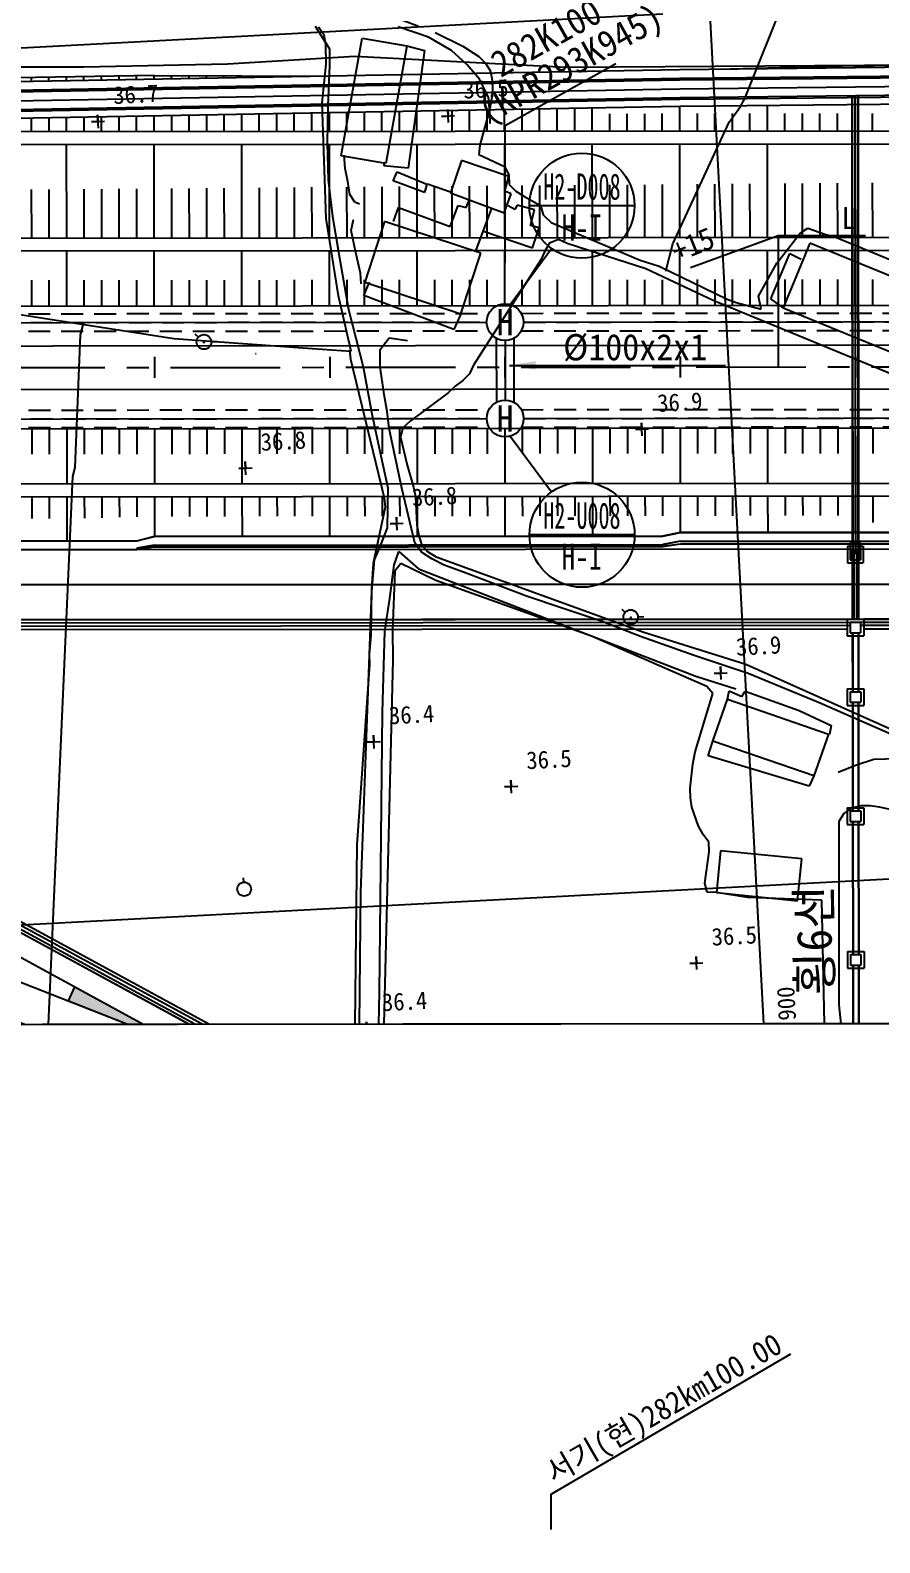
# Model space of a CAD drawing. Header units: millimetres. Extents: x 12262 to 13058, y 1103 to 1809.
# Drawn here: x 12592.3 to 12689.2, y 1363.4 to 1536.1 of the extents above; entities that cross this region are included whole.
import ezdxf
from ezdxf.enums import TextEntityAlignment as Align
from ezdxf.xclip import XClip

# ---------------------------------------------------------------- set-up
doc = ezdxf.new("R2010")
doc.units = ezdxf.units.MM
doc.header["$LTSCALE"] = 10
doc.header["$MEASUREMENT"] = 0
doc.header["$XCLIPFRAME"] = 2
for name, pattern in [('A-CENTR01', [2, 1.25, -0.25, 0.25, -0.25]), ('DASHEDX2', [1.5, 1, -0.5]), ('HIDDEN', [0.375, 0.25, -0.125])]:
    doc.linetypes.add(name, pattern=pattern)
for name, color, linetype in [('TN-CABL', 4, 'Continuous'), ('TN-MANH', 4, 'Continuous'), ('TZ-BASE', 253, 'Continuous'), ('TZ-CABL', 4, 'Continuous'), ('TZ-LEAL', 1, 'Continuous'), ('TZ-LEAT', 3, 'Continuous')]:
    doc.layers.add(name, color=color, linetype=linetype)
doc.layers.add('TX-PAPR', color=2, linetype='Continuous', plot=False)
doc.styles.add('GR', font='GulimChe.ttf')
doc.styles.get("Standard").update_dxf_attribs({"font": 'GulimChe.ttf'})
doc.linetypes.add('ZIGZAG', pattern='A,0.0001,-0.2,[131,ltypeshp.shx,S=0.2,R=0,X=-0.2,Y=0],-0.4,[131,ltypeshp.shx,S=0.2,R=180,X=0.2,Y=0],-0.2', length=0.8001)
doc.dimstyles.get("Standard").update_dxf_attribs({"dimtxt": 0.18, "dimasz": 0.18, "dimexe": 0.18, "dimexo": 0.0625, "dimgap": 0.09, "dimtad": 0, "dimtih": 1, "dimtoh": 1, "dimdec": 4, "dimzin": 0, "dimdsep": 46, "dimtxsty": 'Standard', "dimcen": 0.09, "dimadec": 0, "dimazin": 0, "dimtfac": 1, "dimtdec": 4, "dimtofl": 0, "dimtmove": 0, "dimatfit": 3, "dimfxl": 0, "dimtolj": 1, "dimtzin": 0, "dimarcsym": 0})

# ---------------------------------------------------------------- blocks, each defined once
blk = doc.blocks.new('JD-FG1DGHDHG')
at = {"layer": 'TZ-BASE'}
blk.add_hatch(color=256, dxfattribs=at).paths.add_polyline_path([(250.88, -70.5), (263.21, -77.21), (250.14, -72.09)])
for p, q in [((318.24, 136.59), (336.81, -213.27)), ((327.34, 30.95, 37), (340.75, 64.54, 37)), ((699.43, 60.82), (154.41, 31.88)), ((279.54, 34.85, 37), (279.51, 37.12, 37)), ((279.94, 36.62, 36.45), (279.92, 34.67, 36.45)), ((281.28, 24.4, 39.6), (283.66, 37.84, 39.6)), ((288.75, 36.94, 39.6), (286.36, 23.5, 39.6)), ((290.78, 36.43, 39.96), (288.93, 23, 39.96)), ((295.65, 34.77, 36.78), (293.87, 36.43, 36.78)), ((279.09, 30.46, 37), (279.54, 34.85, 37)), ((279.92, 34.67, 36.45), (279.73, 30.15, 36.45)), ((297.04, 33.16, 36.78), (295.65, 34.77, 36.78)), ((296.97, 35.73, 37), (297.75, 34.99, 37)), ((297.75, 34.99, 37), (298.32, 34.05, 37)), ((499.89, 36.16), (319.88, 34.22)), ((339.91, 34.67), (324.29, 34.27)), ((335.91, 34.39), (335.91, 34.57)), ((337.91, 34.41), (337.91, 34.62)), ((339.91, 34.67), (359.91, 34.99)), ((339.91, 34.43), (339.91, 34.67)), ((341.91, 34.46), (341.91, 34.7)), ((319.87, 34.22), (239.8, 32.78)), ((259.91, 33.55), (239.91, 33.23)), ((245.91, 32.89), (245.91, 33.33)), ((247.91, 32.93), (247.91, 33.36)), ((249.91, 32.96), (249.91, 33.39)), ((251.91, 33), (251.91, 33.43)), ((253.91, 33.04), (253.91, 33.46)), ((255.91, 33.07), (255.91, 33.49)), ((257.91, 33.11), (257.91, 33.52)), ((259.91, 33.14), (259.91, 33.55)), ((259.91, 33.55), (279.84, 33.5)), ((261.91, 33.18), (261.91, 33.55)), ((263.91, 33.21), (263.91, 33.54)), ((265.91, 33.25), (265.91, 33.54)), ((267.91, 33.29), (267.91, 33.53)), ((269.91, 33.32), (269.91, 33.53)), ((271.91, 33.36), (271.91, 33.52)), ((273.91, 33.39), (273.91, 33.52)), ((275.91, 33.43), (275.91, 33.51)), ((277.91, 33.47), (277.91, 33.51)), ((298.09, 31.11, 36.78), (297.04, 33.16, 36.78)), ((298.32, 34.05, 37), (298.51, 33, 37)), ((298.51, 33, 37), (298.53, 31.93, 37)), ((499.9, 33.96), (319.91, 32.02)), ((327.91, 34.3), (327.91, 34.36)), ((329.91, 34.33), (329.91, 34.41)), ((331.91, 34.35), (331.91, 34.46)), ((333.91, 34.37), (333.91, 34.51)), ((319.91, 32.02), (239.91, 30.58)), ((298.24, 29.38, 36.78), (298.09, 31.11, 36.78)), ((298.53, 31.93, 37), (298.43, 30.86, 37)), ((499.92, 31.96), (319.93, 30.02)), ((279.55, 17.23, 37), (279.09, 30.46, 37)), ((279.73, 30.15, 36.45), (279.68, 25.89, 36.45)), ((283.92, 27.21), (283.92, 29.37)), ((285.92, 27.21), (285.92, 29.41)), ((287.92, 27.21), (287.92, 29.44)), ((289.92, 27.21), (289.92, 29.48)), ((291.92, 27.21), (291.92, 29.52)), ((293.51, 28.19, 36.47), (293.43, 29.69, 36.47)), ((293.43, 29.69, 36.47), (293.47, 28.94, 36.47)), ((293.92, 27.22), (293.92, 29.55)), ((295.92, 27.22), (295.92, 29.59)), ((298.23, 29.79, 37), (297.1, 25.62, 37)), ((297.92, 27.22), (297.92, 29.62)), ((298.43, 30.86, 37), (298.23, 29.79, 37)), ((298.26, 28.07, 36.78), (298.24, 29.38, 36.78)), ((299.92, 27.22), (299.92, 29.66)), ((301.92, 27.22), (301.92, 29.7)), ((303.92, 27.23), (303.92, 29.73)), ((305.92, 27.23), (305.92, 29.77)), ((307.92, 27.23), (307.92, 29.8)), ((309.92, 27.23), (309.92, 29.84)), ((319.92, 27.24), (319.92, 30.02)), ((325.57, 28.24, 37), (326.85, 30.01, 37)), ((326.85, 30.01, 37), (327.34, 30.95, 37)), ((329.92, 27.25), (329.92, 30.12)), ((339.92, 27.26), (339.92, 30.23)), ((245.92, 27.17), (245.92, 28.76)), ((247.92, 27.18), (247.92, 28.76)), ((249.92, 27.18), (249.92, 28.76)), ((251.92, 27.18), (251.92, 28.8)), ((252.76, 28.28, 36.72), (254.26, 28.36, 36.72)), ((253.51, 28.32, 36.72), (252.76, 28.28, 36.72)), ((253.55, 27.57, 36.72), (253.47, 29.07, 36.72)), ((253.47, 29.07, 36.72), (253.51, 28.32, 36.72)), ((253.92, 27.18), (253.92, 28.84)), ((255.92, 27.18), (255.92, 28.87)), ((257.92, 27.18), (257.92, 28.91)), ((259.92, 27.19), (259.92, 28.94)), ((261.92, 27.19), (261.92, 28.98)), ((263.92, 27.19), (263.92, 29.01)), ((265.92, 27.19), (265.92, 29.05)), ((267.92, 27.19), (267.92, 29.09)), ((269.92, 27.2), (269.92, 29.12)), ((271.92, 27.2), (271.92, 29.16)), ((273.92, 27.2), (273.92, 29.19)), ((275.92, 27.2), (275.92, 29.23)), ((277.92, 27.2), (277.92, 29.27)), ((279.92, 27.2), (279.92, 29.3)), ((281.92, 27.21), (281.92, 29.34)), ((292.73, 28.9, 36.47), (294.22, 28.98, 36.47)), ((293.47, 28.94, 36.47), (292.73, 28.9, 36.47)), ((311.92, 27.23), (311.92, 29.2)), ((313.92, 27.23), (313.92, 29.2)), ((315.92, 27.24), (315.92, 29.2)), ((317.92, 27.24), (317.92, 29.21)), ((319.13, 14.35, 37), (325.57, 28.24, 37)), ((321.92, 27.24), (321.92, 29.21)), ((323.92, 27.24), (323.92, 29.21)), ((325.92, 27.25), (325.92, 29.22)), ((327.92, 27.25), (327.92, 29.22)), ((331.92, 27.25), (331.92, 29.23)), ((333.92, 27.25), (333.92, 29.23)), ((335.92, 27.25), (335.92, 29.23)), ((337.92, 27.26), (337.92, 29.24)), ((341.92, 27.26), (341.92, 29.24)), ((249.94, 15.01), (249.93, 25.68)), ((259.94, 15.02), (259.93, 25.69)), ((269.94, 15.03), (269.93, 25.7)), ((279.68, 25.89, 36.45), (279.8, 21.66, 36.45)), ((279.94, 15.03), (279.93, 25.7)), ((286.36, 23.5, 39.6), (281.28, 24.4, 39.6)), ((281.73, 22.96, 37.14), (281.59, 24.48, 37.14)), ((289.94, 15.04), (289.93, 25.71)), ((297.1, 25.62, 37), (296.97, 24.55, 37)), ((296.97, 24.55, 37), (299.91, 23.19, 37)), ((299.94, 15.05), (299.93, 25.72)), ((309.94, 15.06), (309.93, 25.73)), ((319.94, 15.07), (319.93, 25.74)), ((329.94, 15.08), (329.93, 25.75)), ((339.94, 15.09), (339.93, 25.76)), ((282.01, 21.48, 37.14), (281.73, 22.96, 37.14)), ((286.12, 23.26, 39.96), (286.28, 23.66, 39.96)), ((288.93, 23, 39.96), (286.12, 23.26, 39.96)), ((287.19, 21.53, 39.11), (287.64, 22.55, 39.11)), ((287.64, 22.55, 39.11), (291.04, 21.14, 39.11)), ((295, 23.87, 38.91), (293.75, 20.16, 38.91)), ((300.41, 22.02, 38.91), (295, 23.87, 38.91)), ((299.91, 23.19, 37), (300.42, 22.22, 37)), ((271.94, 15.03), (271.93, 20.75)), ((273.94, 15.03), (273.93, 20.76)), ((275.94, 15.03), (275.93, 20.78)), ((277.94, 15.03), (277.93, 20.8)), ((279.8, 21.66, 36.45), (280.27, 17.46, 36.45)), ((281.94, 15.04), (281.93, 20.83)), ((282.25, 19.96, 37.14), (282.01, 21.48, 37.14)), ((283.94, 15.04), (283.93, 20.84)), ((285.94, 15.04), (285.93, 20.86)), ((290.76, 20.2, 39.11), (287.19, 21.53, 39.11)), ((287.94, 15.04), (287.93, 20.88)), ((291.04, 21.14, 39.11), (290.76, 20.2, 39.11)), ((293.75, 20.23, 38.2), (291.11, 21.14, 38.2)), ((291.94, 15.04), (291.93, 20.91)), ((293.94, 15.05), (293.93, 20.93)), ((295.94, 15.05), (295.93, 20.94)), ((297.94, 15.05), (297.93, 20.96)), ((299.95, 20.37, 38.91), (300.41, 22.02, 38.91)), ((300.42, 22.22, 37), (300.43, 21.12, 37)), ((300.43, 21.12, 37), (301.21, 20.37, 37)), ((301.94, 15.05), (301.93, 20.99)), ((303.94, 15.06), (303.93, 21.01)), ((305.94, 15.06), (305.93, 21.02)), ((307.94, 15.06), (307.93, 21.04)), ((311.94, 15.06), (311.93, 21.07)), ((313.94, 15.06), (313.93, 21.09)), ((315.94, 15.07), (315.93, 21.1)), ((317.94, 15.07), (317.93, 21.12)), ((321.94, 15.07), (321.93, 21.15)), ((323.94, 15.07), (323.93, 21.17)), ((325.94, 15.08), (325.93, 21.19)), ((327.94, 15.08), (327.93, 21.2)), ((331.94, 15.08), (331.93, 21.23)), ((333.94, 15.08), (333.93, 21.25)), ((335.94, 15.08), (335.93, 21.27)), ((337.94, 15.09), (337.93, 21.28)), ((341.94, 15.09), (341.93, 21.31)), ((245.94, 15), (245.93, 20.54)), ((247.94, 15.01), (247.93, 20.55)), ((251.94, 15.01), (251.93, 20.59)), ((253.94, 15.01), (253.93, 20.6)), ((255.94, 15.01), (255.93, 20.62)), ((257.94, 15.01), (257.93, 20.63)), ((261.94, 15.02), (261.93, 20.67)), ((263.94, 15.02), (263.93, 20.68)), ((265.94, 15.02), (265.93, 20.7)), ((267.94, 15.02), (267.93, 20.72)), ((282.82, 19.1, 37.14), (282.25, 19.96, 37.14)), ((283.37, 18.88, 37.14), (282.82, 19.1, 37.14)), ((293.75, 20.16, 38.91), (299.89, 17.88, 38.91)), ((295.53, 18.5, 39.69), (295.91, 19.4, 39.69)), ((299.89, 17.88, 38.91), (300.68, 20.04, 38.91)), ((300.68, 20.04, 38.91), (299.95, 20.37, 38.91)), ((301.21, 20.37, 37), (302.12, 19.77, 37)), ((302.12, 19.77, 37), (304.02, 18.72, 37)), ((168.56, 18.2, 37), (262.15, 3.53, 37)), ((280.27, 17.46, 36.45), (281.08, 12.74, 36.45)), ((287.25, 16.89, 39.69), (287.82, 18.51, 39.69)), ((287.82, 18.51, 39.69), (293.71, 16.32, 39.69)), ((293.71, 16.32, 39.69), (294.63, 18.71, 39.69)), ((294.63, 18.71, 39.69), (295.53, 18.5, 39.69)), ((298.43, 18.42, 38.81), (296.63, 13.61, 38.81)), ((301.08, 18.25, 38.54), (300.31, 18.68, 38.54)), ((301.34, 18.76, 38.54), (301.08, 18.25, 38.54)), ((303.32, 18.24, 38.54), (301.34, 18.76, 38.54)), ((302.86, 16.45, 38.54), (303.32, 18.24, 38.54)), ((304.02, 18.72, 37), (304.31, 17.67, 37)), ((304.31, 17.67, 37), (305.24, 16.79, 37)), ((280.97, 8.42, 37), (279.55, 17.23, 37)), ((282.4, 15.85, 37.35), (282.66, 17.11, 37.35)), ((282.9, 13.49, 37.35), (282.4, 15.85, 37.35)), ((286.23, 16.9, 39.83), (283.95, 9.97, 39.83)), ((297.19, 13.29, 39.83), (286.23, 16.9, 39.83)), ((297.5, 15.78, 38.54), (303.12, 13.9, 38.54)), ((303.87, 16.17, 38.54), (302.86, 16.45, 38.54)), ((303.12, 13.9, 38.54), (303.87, 16.17, 38.54)), ((305.24, 16.79, 37), (315.41, 12.48, 37)), ((330.98, 12.15, 37), (333.64, 15.57, 37)), ((333.64, 15.57, 37), (334.53, 16.14, 37)), ((334.53, 16.14, 37), (336.59, 15.42, 37)), ((305.06, 14.43, 37), (304.5, 13.52, 37)), ((306.07, 14.83, 37), (305.06, 14.43, 37)), ((307.05, 14.38, 37), (306.07, 14.83, 37)), ((316.06, 11.48, 37), (307.05, 14.38, 37)), ((318.31, 11.23, 37), (319.13, 14.35, 37)), ((321.14, 11.64), (331.13, 15.29)), ((331.13, 15.29), (341.13, 15.3)), ((331.13, 15.29), (331.15, 0.29)), ((334.76, 14.44, 39.25), (331.72, 7.05, 39.25)), ((392.84, -9.51, 39.25), (334.76, 14.44, 39.25)), ((336.59, 15.42, 37), (337.63, 15.15, 37)), ((337.63, 15.15, 37), (346.03, 11.69, 37)), ((249.94, 7.25), (249.94, 13.55)), ((259.94, 7.26), (259.94, 13.56)), ((269.94, 7.27), (269.94, 13.57)), ((279.94, 7.27), (279.94, 13.57)), ((281.08, 12.74, 36.45), (282.09, 6.85, 36.45)), ((283.47, 11, 37.35), (282.9, 13.49, 37.35)), ((289.94, 7.28), (289.94, 13.58)), ((294.91, 6.36, 39.83), (297.19, 13.29, 39.83)), ((304.05, 12.51, 37), (296.38, 0.48, 37)), ((299.94, 7.29), (299.94, 13.59)), ((304.5, 13.52, 37), (304.05, 12.51, 37)), ((309.94, 7.3), (309.94, 13.6)), ((315.41, 12.48, 37), (317.58, 11.8, 37)), ((319.94, 7.31), (319.94, 13.61)), ((328.92, 8.36, 37), (330.98, 12.15, 37)), ((329.94, 7.32), (329.94, 13.62)), ((330.3, 8.05, 38.91), (332.49, 13.23, 38.91)), ((332.49, 13.23, 38.91), (333.79, 12.61, 38.91)), ((339.94, 7.33), (339.94, 13.63)), ((283.56, 9.79, 37.35), (283.47, 11, 37.35)), ((323.79, 7.83, 37), (316.06, 11.48, 37)), ((317.58, 11.8, 37), (325.34, 8.03, 37)), ((245.94, 7.24), (245.94, 10.19)), ((247.94, 7.25), (247.94, 10.19)), ((251.94, 7.25), (251.94, 10.19)), ((253.94, 7.25), (253.94, 10.2)), ((255.94, 7.25), (255.94, 10.2)), ((257.94, 7.25), (257.94, 10.2)), ((261.94, 7.26), (261.94, 10.2)), ((263.94, 7.26), (263.94, 10.21)), ((265.94, 7.26), (265.94, 10.21)), ((267.94, 7.26), (267.94, 10.21)), ((271.94, 7.27), (271.94, 10.21)), ((273.94, 7.27), (273.94, 10.21)), ((275.94, 7.27), (275.94, 10.22)), ((277.94, 7.27), (277.94, 10.22)), ((281.94, 7.28), (281.94, 10.22)), ((283.87, 8.46, 40.15), (284.51, 9.98, 40.15)), ((283.94, 7.28), (283.94, 10.22)), ((283.95, 9.97, 39.83), (294.91, 6.36, 39.83)), ((285.94, 7.28), (285.94, 10.23)), ((287.94, 7.28), (287.94, 10.23)), ((291.94, 7.28), (291.94, 10.23)), ((293.94, 7.29), (293.94, 10.23)), ((295.94, 7.29), (295.94, 10.23)), ((297.94, 7.29), (297.94, 10.24)), ((301.94, 7.29), (301.94, 10.24)), ((303.94, 7.3), (303.94, 10.24)), ((305.94, 7.3), (305.94, 10.24)), ((307.94, 7.3), (307.94, 10.25)), ((311.94, 7.3), (311.94, 10.25)), ((313.94, 7.3), (313.94, 10.25)), ((315.94, 7.31), (315.94, 10.25)), ((317.94, 7.31), (317.94, 10.25)), ((321.94, 7.31), (321.94, 10.26)), ((323.94, 7.31), (323.94, 10.26)), ((325.94, 7.32), (325.94, 10.26)), ((327.94, 7.32), (327.94, 10.26)), ((331.94, 7.32), (331.94, 10.27)), ((333.94, 7.32), (333.94, 10.27)), ((335.94, 7.32), (335.94, 10.27)), ((337.94, 7.33), (337.94, 10.27)), ((341.94, 7.33), (341.94, 10.28)), ((282.39, 2.09, 37), (280.97, 8.42, 37)), ((294.13, 4.55, 40.15), (283.87, 8.46, 40.15)), ((392.39, -20.5, 37), (323.79, 7.83, 37)), ((325.34, 8.03, 37), (326.36, 7.65, 37)), ((326.36, 7.65, 37), (329.21, 6.87, 37)), ((329.21, 6.87, 37), (328.92, 8.36, 37)), ((331.72, 7.05, 38.91), (330.3, 8.05, 38.91)), ((331.72, 7.05, 39.25), (389.8, -16.9, 39.25)), ((282.09, 6.85, 36.45), (283.77, 0.29, 36.45)), ((294.91, 6.36, 40.15), (294.13, 4.55, 40.15)), ((251.48, 3.94, 37), (250.88, -11.18, 37)), ((251.78, 5.09, 37), (251.48, 3.94, 37)), ((262.15, 3.53, 37), (276.9, 2.48, 37)), ((264.58, 4.06, 37.16), (264.97, 3.69, 37.16)), ((285.71, 2.29, 36.85), (286.75, 3.62, 36.85)), ((286.75, 3.62, 36.85), (288.82, 3.32, 36.85)), ((265.49, 3.13, 37.16), (265.69, 3.12, 37.16)), ((265.6, 3.2, 37.16), (265.61, 3.05, 37.16)), ((266.44, 3.18, 37.16), (267.12, 3.19, 37.16)), ((271.5, 1.81, 37), (271.57, 1.82, 37)), ((276.9, 2.48, 37), (282.39, 2.09, 37)), ((282.21, 2.22, 37), (282.32, 1.16, 37)), ((285.72, 0.3, 36.85), (285.71, 2.29, 36.85)), ((260, -0.97), (260, 1.43)), ((280, -0.95), (280, 1.45)), ((282.32, 1.16, 37), (286.19, -14.65, 37)), ((283.77, 0.29, 36.45), (284.76, -5.07, 36.45)), ((286.19, -2.84, 36.85), (285.72, 0.3, 36.85)), ((296.38, 0.48, 37), (295.93, -0.5, 37)), ((300, -0.94), (300, 1.46)), ((320, -0.92), (320, 1.48)), ((340, -0.9), (340, 1.5)), ((295.15, -1.25, 37), (294.29, -1.92, 37)), ((295.93, -0.5, 37), (295.15, -1.25, 37)), ((0, -2.51), (399.94, -2.15)), ((286.52, -4.81, 36.85), (286.19, -2.84, 36.85)), ((293.47, -2.67, 37), (289.14, -5.92, 37)), ((294.29, -1.92, 37), (293.47, -2.67, 37)), ((284.76, -5.07, 36.45), (285.7, -9.5, 36.45)), ((286.75, -6.72, 36.85), (286.52, -4.81, 36.85)), ((245.98, -9.66), (245.98, -6.76)), ((247.98, -9.66), (247.98, -6.75)), ((249.98, -13.05), (249.98, -6.75)), ((251.98, -9.66), (251.98, -6.75)), ((253.98, -9.66), (253.98, -6.75)), ((255.98, -9.65), (255.98, -6.75)), ((257.98, -9.65), (257.98, -6.75)), ((259.98, -13.04), (259.98, -6.74)), ((261.98, -9.65), (261.98, -6.74)), ((263.98, -9.65), (263.98, -6.74)), ((265.98, -9.65), (265.98, -6.74)), ((267.98, -9.64), (267.98, -6.74)), ((269.98, -13.03), (269.98, -6.73)), ((271.98, -9.64), (271.98, -6.73)), ((273.98, -9.64), (273.98, -6.73)), ((275.98, -9.64), (275.98, -6.73)), ((277.98, -9.63), (277.98, -6.73)), ((279.98, -13.03), (279.98, -6.73)), ((281.98, -9.63), (281.98, -6.72)), ((283.98, -9.63), (283.98, -6.72)), ((285.98, -9.63), (285.98, -6.72)), ((288.19, -13.54, 36.85), (286.75, -6.72, 36.85)), ((287.98, -9.63), (287.98, -6.72)), ((288.32, -6.67, 37), (288.05, -7.71, 37)), ((289.14, -5.92, 37), (288.32, -6.67, 37)), ((289.98, -13.02), (289.98, -6.72)), ((291.98, -9.62), (291.98, -6.72)), ((293.98, -9.62), (293.98, -6.71)), ((295.98, -9.62), (295.98, -6.71)), ((297.98, -9.62), (297.98, -6.71)), ((299.98, -13.01), (299.98, -6.71)), ((301.98, -9.61), (301.98, -6.71)), ((303.98, -9.61), (303.98, -6.7)), ((305.98, -9.61), (305.98, -6.7)), ((307.98, -9.61), (307.98, -6.7)), ((309.98, -13), (309.98, -6.7)), ((311.98, -9.6), (311.98, -6.7)), ((313.98, -9.6), (313.98, -6.7)), ((314.86, -6.87, 36.93), (316.35, -6.79, 36.93)), ((315.6, -6.83, 36.93), (314.86, -6.87, 36.93)), ((315.64, -7.58, 36.93), (315.56, -6.08, 36.93)), ((315.56, -6.08, 36.93), (315.6, -6.83, 36.93)), ((315.98, -9.6), (315.98, -6.69)), ((317.98, -9.6), (317.98, -6.69)), ((319.98, -12.99), (319.98, -6.69)), ((321.98, -9.59), (321.98, -6.69)), ((323.98, -9.59), (323.98, -6.69)), ((325.98, -9.59), (325.98, -6.68)), ((327.98, -9.59), (327.98, -6.68)), ((329.98, -12.98), (329.98, -6.68)), ((331.98, -9.59), (331.98, -6.68)), ((333.98, -9.58), (333.98, -6.68)), ((335.98, -9.58), (335.98, -6.68)), ((337.98, -9.58), (337.98, -6.67)), ((339.98, -12.97), (339.98, -6.67)), ((341.98, -9.58), (341.98, -6.67)), ((288.05, -7.71, 37), (288.8, -10.94, 37)), ((285.7, -9.5, 36.45), (286.59, -13.51, 36.45)), ((250.88, -11.18, 37), (250.61, -12.23, 37)), ((269.6, -11.31, 36.83), (271.09, -11.23, 36.83)), ((270.35, -11.27, 36.83), (269.6, -11.31, 36.83)), ((270.39, -12.02, 36.83), (270.31, -10.52, 36.83)), ((270.31, -10.52, 36.83), (270.35, -11.27, 36.83)), ((288.8, -10.94, 37), (289.51, -13.43, 37)), ((250.61, -12.23, 37), (247.33, -85.6, 37)), ((286.59, -13.51, 36.45), (286.51, -18.09, 36.45)), ((289.68, -19.8, 36.85), (288.19, -13.54, 36.85)), ((289.51, -13.43, 37), (289.74, -14.49, 37)), ((245.99, -17.03), (245.98, -14.52)), ((247.99, -17.03), (247.98, -14.52)), ((249.99, -19.55), (249.98, -14.52)), ((249.99, -19.57), (249.98, -14.54)), ((251.99, -16.98), (251.98, -14.52)), ((253.99, -16.93), (253.98, -14.51)), ((255.99, -16.88), (255.98, -14.51)), ((257.99, -16.83), (257.98, -14.51)), ((259.99, -19.05), (259.98, -14.51)), ((259.99, -19.07), (259.98, -14.53)), ((261.99, -16.77), (261.98, -14.51)), ((263.99, -16.77), (263.98, -14.5)), ((265.99, -16.77), (265.98, -14.5)), ((267.99, -16.77), (267.98, -14.5)), ((269.99, -19.04), (269.98, -14.5)), ((269.99, -19.06), (269.98, -14.52)), ((271.99, -16.76), (271.98, -14.5)), ((273.99, -16.76), (273.98, -14.5)), ((275.99, -16.76), (275.98, -14.49)), ((277.99, -16.76), (277.98, -14.49)), ((279.99, -19.03), (279.98, -14.49)), ((279.99, -19.05), (279.98, -14.52)), ((281.99, -16.75), (281.98, -14.49)), ((283.99, -16.75), (283.98, -14.49)), ((285.99, -16.75), (285.98, -14.48)), ((286.19, -14.65, 37), (286.28, -15.71, 37)), ((287.99, -16.74), (287.98, -14.48)), ((289.74, -14.49, 37), (289.92, -17.74, 37)), ((289.99, -19.02), (289.98, -14.48)), ((289.99, -19.04), (289.98, -14.51)), ((291.99, -16.74), (291.98, -14.48)), ((293.99, -16.74), (293.98, -14.48)), ((295.99, -16.73), (295.98, -14.48)), ((297.99, -16.73), (297.98, -14.47)), ((299.99, -19.01), (299.98, -14.47)), ((299.99, -19.04), (299.98, -14.5)), ((301.99, -16.73), (301.98, -14.47)), ((303.99, -16.72), (303.98, -14.47)), ((305.99, -16.72), (305.98, -14.47)), ((307.99, -16.72), (307.98, -14.46)), ((309.99, -19), (309.98, -14.46)), ((309.99, -19.03), (309.98, -14.49)), ((311.99, -16.71), (311.98, -14.46)), ((313.99, -16.71), (313.98, -14.46)), ((315.99, -16.71), (315.98, -14.46)), ((317.99, -16.71), (317.98, -14.46)), ((319.99, -18.59), (319.98, -14.45)), ((319.99, -18.62), (319.98, -14.48)), ((321.99, -16.7), (321.98, -14.45)), ((323.99, -16.7), (323.98, -14.45)), ((325.99, -16.7), (325.98, -14.45)), ((327.99, -16.69), (327.98, -14.45)), ((329.99, -18.58), (329.98, -14.44)), ((329.99, -18.61), (329.98, -14.47)), ((331.99, -16.69), (331.98, -14.44)), ((333.99, -16.69), (333.98, -14.44)), ((335.99, -16.68), (335.98, -14.44)), ((337.99, -16.68), (337.98, -14.44)), ((339.99, -18.57), (339.98, -14.44)), ((339.99, -18.6), (339.98, -14.46)), ((341.99, -17.43), (341.98, -14.43)), ((341.99, -17.46), (341.98, -14.46)), ((286.28, -15.71, 37), (284.9, -22.16, 37)), ((287.64, -18.35, 36.77), (287.57, -16.85, 36.77)), ((287.57, -16.85, 36.77), (287.6, -17.6, 36.77)), ((259.96, -19.05), (317.99, -18.99)), ((286.51, -18.09, 36.53), (285.66, -20.33, 36.53)), ((286.86, -17.64, 36.77), (288.35, -17.56, 36.77)), ((287.6, -17.6, 36.77), (286.86, -17.64, 36.77)), ((289.92, -17.74, 37), (290.12, -18.94, 37)), ((290.12, -18.94, 37), (290.45, -19.99, 37)), ((317.99, -18.99), (319.99, -18.59)), ((317.99, -19.02), (319.99, -18.62)), ((319.99, -18.59), (699.95, -18.24)), ((319.99, -18.62), (700.02, -18.28)), ((0.02, -20.8), (257.95, -20.57)), ((0.54, -20.78), (257.96, -20.55)), ((225.29, -19.58), (257.96, -19.55)), ((225.29, -19.6), (257.96, -19.57)), ((257.95, -20.57), (700.02, -20.18)), ((257.96, -19.55), (259.96, -19.05)), ((257.96, -19.57), (259.95, -19.07)), ((259.95, -19.07), (317.99, -19.02)), ((285.66, -20.33, 36.53), (285.04, -21.75, 36.53)), ((290.44, -20.86, 36.85), (289.68, -19.8, 36.85)), ((290.45, -19.99, 37), (291.16, -20.81, 37)), ((285.04, -21.75, 36.53), (284.74, -25.31, 36.53)), ((284.9, -22.16, 37), (284.74, -25.04, 37)), ((286.84, -26.14, 36.52), (287.31, -22.32, 36.52)), ((287.31, -22.32, 36.52), (287.84, -20.8, 36.52)), ((288.06, -22.16, 37), (287.39, -23.01, 37)), ((287.84, -20.8, 36.52), (290.1, -22.76, 36.52)), ((292.09, -24.08, 37), (288.06, -22.16, 37)), ((291.61, -21.63, 36.85), (290.44, -20.86, 36.85)), ((291.16, -20.81, 37), (292.11, -21.38, 37)), ((293.03, -22.35, 36.85), (291.61, -21.63, 36.85)), ((292.11, -21.38, 37), (315.83, -30.01, 37)), ((295.23, -23.14, 36.85), (293.03, -22.35, 36.85)), ((0.55, -24.78), (699.95, -24.14)), ((287.39, -23.01, 37), (287.12, -29.73, 37)), ((290.1, -22.76, 36.52), (307.05, -29.35, 36.52)), ((309.84, -30.45, 37), (292.09, -24.08, 37)), ((302.42, -25.9, 36.85), (295.23, -23.14, 36.85)), ((0.02, -24.8), (700.02, -24.18)), ((284.74, -25.31, 36.53), (283.48, -59.64, 36.53)), ((284.74, -25.04, 37), (284.66, -30.38, 37)), ((306.6, -27.28, 36.85), (302.42, -25.9, 36.85)), ((286.26, -29.86, 36.52), (286.84, -26.14, 36.52)), ((310.96, -28.72, 36.85), (306.6, -27.28, 36.85)), ((313.29, -27.36, 37.68), (313.68, -27.73, 37.68)), ((0.03, -28.8), (700.03, -28.18)), ((307.05, -29.35, 36.52), (321.76, -35.02, 36.52)), ((315.45, -30.5, 36.85), (310.96, -28.72, 36.85)), ((314.2, -28.28, 37.68), (314.41, -28.3, 37.68)), ((314.31, -28.21, 37.68), (314.32, -28.37, 37.68)), ((315.15, -28.24, 37.68), (315.83, -28.22, 37.68)), ((284.66, -30.38, 37), (284.47, -32.51, 37)), ((285.97, -39.14, 36.52), (286.26, -29.86, 36.52)), ((287.12, -29.73, 37), (287.17, -33.17, 37)), ((322.99, -36.19, 37), (309.84, -30.45, 37)), ((321.54, -32.65, 36.85), (315.45, -30.5, 36.85)), ((315.83, -30.01, 37), (327.46, -33.64, 37)), ((284.47, -32.51, 37), (284.49, -33.69, 37)), ((327.74, -34.71, 36.85), (321.54, -32.65, 36.85)), ((284.49, -33.69, 37), (283.07, -54.28, 37)), ((287.17, -33.17, 37), (285.72, -90.49, 37)), ((324.63, -35.41, 36.88), (324.55, -33.91, 36.88)), ((324.55, -33.91, 36.88), (324.59, -34.66, 36.88)), ((327.46, -33.64, 37), (360.84, -48.63, 37)), ((321.76, -35.02, 36.52), (326.3, -36.48, 36.52)), ((323.7, -37.01, 37), (322.99, -36.19, 37)), ((323.84, -34.7, 36.88), (325.34, -34.62, 36.88)), ((324.59, -34.66, 36.88), (323.84, -34.7, 36.88)), ((335.74, -38.01, 36.85), (327.74, -34.71, 36.85)), ((321.66, -43.67, 37), (323.7, -37.01, 37)), ((323.7, -42.44, 40.03), (325.35, -37.65, 40.03)), ((325.35, -37.65, 40.05), (325.56, -36.69, 40.05)), ((325.35, -37.65, 40.03), (336.88, -41.62, 40.03)), ((325.56, -36.69, 40.05), (327.01, -37.34, 40.05)), ((327.01, -37.34, 40.05), (327.37, -36.72, 40.05)), ((327.37, -36.72, 40.05), (333.54, -38.93, 40.05)), ((699.42, -39.32), (159.5, -67.99)), ((285.63, -71.15, 36.52), (285.97, -39.14, 36.52)), ((333.54, -38.93, 40.05), (337.21, -40.64, 40.05)), ((344.33, -41.78, 36.85), (335.74, -38.01, 36.85)), ((337.21, -40.64, 40.05), (337.01, -41.68, 40.05)), ((284.24, -42.55, 36.36), (285.74, -42.47, 36.36)), ((284.99, -42.51, 36.36), (284.24, -42.55, 36.36)), ((285.03, -43.26, 36.36), (284.95, -41.76, 36.36)), ((284.95, -41.76, 36.36), (284.99, -42.51, 36.36)), ((323.16, -44.12, 39.92), (323.7, -42.44, 39.92)), ((335.23, -46.41, 40.03), (323.7, -42.44, 40.03)), ((336.88, -41.62, 40.03), (335.23, -46.41, 40.03)), ((321.4, -45.06, 37), (321.66, -43.67, 37)), ((334.68, -47.58, 39.92), (323.16, -44.12, 39.92)), ((339.97, -45.17, 36.8), (342.07, -44.48, 36.8)), ((342.07, -44.48, 36.8), (344.8, -44.42, 36.8)), ((321.1, -47.81, 37), (321.4, -45.06, 37)), ((335.23, -46.41, 39.92), (334.68, -47.58, 39.92)), ((338.01, -45.97, 36.8), (339.97, -45.17, 36.8)), ((299.92, -47.67, 36.54), (301.42, -47.59, 36.54)), ((300.67, -47.63, 36.54), (299.92, -47.67, 36.54)), ((300.71, -48.38, 36.54), (300.63, -46.88, 36.54)), ((300.63, -46.88, 36.54), (300.67, -47.63, 36.54)), ((321.15, -48.91, 37), (321.1, -47.81, 37)), ((321.3, -49.97, 37), (321.15, -48.91, 37)), ((322.07, -52.14, 37), (321.3, -49.97, 37)), ((339.53, -50.08, 37), (338.63, -50.69, 37)), ((340.58, -49.82, 37), (339.53, -50.08, 37)), ((341.64, -49.81, 37), (340.58, -49.82, 37)), ((342.72, -49.97, 37), (341.64, -49.81, 37)), ((344.8, -50.44, 37), (342.72, -49.97, 37)), ((338.63, -50.69, 37), (338.07, -51.6, 37)), ((338.07, -51.6, 37), (338.08, -72.55, 37)), ((322.58, -53.11, 37), (322.07, -52.14, 37)), ((323.22, -53.97, 37), (322.58, -53.11, 37)), ((203.46, -53.79), (263.21, -77.21)), ((283.07, -54.28, 37), (282.43, -106.69, 37)), ((322.76, -58.64, 37), (323.27, -55.07, 37)), ((323.27, -55.07, 37), (323.22, -53.97, 37)), ((324.58, -54.94, 38.79), (324.09, -59.7, 38.79)), ((333.84, -55.89, 38.79), (324.58, -54.94, 38.79)), ((230.44, -56.53), (324.93, -107.96)), ((333.35, -60.65, 38.79), (333.84, -55.89, 38.79)), ((270.15, -58.56, 36.86), (270.1, -58.04, 36.86)), ((323.05, -59.69, 37), (322.76, -58.64, 37)), ((175.09, -59.05), (260.36, -80.71)), ((229.24, -58.72), (323.88, -110.23)), ((283.48, -59.64, 36.53), (283.08, -93.61, 36.53)), ((324.12, -59.72, 37), (323.05, -59.69, 37)), ((324.09, -59.7, 38.79), (333.35, -60.65, 38.79)), ((327.66, -60.27, 37), (324.12, -59.72, 37)), ((336.13, -60.6, 37), (327.66, -60.27, 37)), ((336.64, -83.91, 37), (336.13, -60.6, 37)), ((321.85, -68.52, 36.54), (321.78, -67.03, 36.54)), ((321.78, -67.03, 36.54), (321.81, -67.78, 36.54)), ((321.07, -67.82, 36.54), (322.56, -67.74, 36.54)), ((321.81, -67.78, 36.54), (321.07, -67.82, 36.54)), ((250.14, -72.09), (250.88, -70.5)), ((250.88, -70.5), (273.88, -83.02)), ((250.14, -72.09), (263.21, -77.21)), ((284.93, -115.04, 36.52), (285.63, -71.15, 36.52)), ((239.84, -72.67), (293.54, -93.72)), ((338.08, -72.55, 37), (339.5, -86.76, 37)), ((284.23, -76, 36.36), (284.15, -74.5, 36.36)), ((284.15, -74.5, 36.36), (284.19, -75.25, 36.36))]:
    blk.add_line(p, q, dxfattribs=at)
at = {"layer": 'TZ-BASE', "linetype": 'DASHEDX2'}
for p, q in [((280.78, 42.79, 37), (291.98, 38.46, 37)), ((278.3, 39.21, 36.45), (279.94, 36.62, 36.45)), ((279.32, 38.18, 37), (278.67, 39.07, 37)), ((279.51, 37.12, 37), (279.32, 38.18, 37)), ((291.25, 37.95, 36.78), (287.78, 39.14, 36.78)), ((291.98, 38.46, 37), (295.14, 36.93, 37)), ((283.66, 37.84, 39.6), (288.75, 36.94, 39.6)), ((288.75, 36.94, 39.96), (290.78, 36.43, 39.96)), ((293.87, 36.43, 36.78), (291.25, 37.95, 36.78)), ((295.14, 36.93, 37), (296.97, 35.73, 37))]:
    blk.add_line(p, q, dxfattribs=at)
at = {"layer": 'TZ-BASE', "linetype": 'ByBlock'}
for p, q in [((237.86, 34.55, 34.11), (251.91, 34.55, 34.11)), ((251.91, 34.55, 34.11), (268.29, 34.9, 34.11)), ((268.29, 34.9, 34.11), (282.81, 35.77, 34.11)), ((282.81, 35.77, 34.11), (306.86, 34.51, 34.11)), ((306.86, 34.51, 34.11), (353.91, 34.83, 34.11))]:
    blk.add_line(p, q, dxfattribs=at)
at = {"layer": 'TZ-BASE', "linetype": 'Continuous'}
for p, q in [((499.89, 35.16), (319.89, 33.22)), ((499.9, 34.96), (319.9, 33.02)), ((319.89, 33.22), (239.85, 31.78)), ((319.89, 33.02), (239.86, 31.58)), ((499.91, 32.96), (319.92, 31.02)), ((499.91, 32.76), (319.93, 30.82)), ((339.56, 31.17), (339.6, -19.8)), ((339.61, 31.2), (339.66, -20.53)), ((339.61, 31.17), (339.65, -19.8)), ((339.91, 31.2), (339.96, -20.53)), ((340.21, 31.21), (340.26, -20.53)), ((340.21, 31.18), (340.25, -19.8)), ((340.26, 31.18), (340.3, -19.8)), ((319.93, 31.02), (239.96, 29.59)), ((319.93, 30.82), (239.97, 29.39)), ((319.94, 30.02), (239.98, 28.59)), ((219.93, 25.65), (699.95, 26.08)), ((222.31, 27.15), (699.95, 27.58)), ((0.51, 14.78), (399.92, 15.14)), ((0.51, 13.32), (699.95, 13.95)), ((0.52, 7.02), (699.95, 7.65)), ((199.98, -6.8), (399.94, -6.62)), ((199.98, -13.1), (399.95, -12.92)), ((59.06, -14.69), (399.95, -14.38)), ((259.95, -20.07), (257.95, -20.42)), ((259.95, -20.27), (257.95, -20.57)), ((257.95, -20.42), (257.95, -20.57)), ((259.96, -20.05), (257.96, -20.4)), ((257.96, -20.55), (699.95, -20.14)), ((259.96, -20.25), (257.96, -20.55)), ((257.96, -20.4), (257.96, -20.55)), ((259.95, -20.07), (317.99, -20.02)), ((259.95, -20.27), (317.99, -20.22)), ((259.96, -20.05), (317.99, -19.99)), ((259.96, -20.25), (317.99, -20.19)), ((319.99, -19.59), (317.99, -19.99)), ((319.99, -19.62), (317.99, -20.02)), ((317.99, -20.19), (319.99, -19.89)), ((317.99, -20.22), (319.99, -19.92)), ((319.99, -19.59), (699.95, -19.24)), ((319.99, -19.62), (700.02, -19.28)), ((319.99, -19.89), (699.95, -19.54)), ((319.99, -19.92), (700.02, -19.58)), ((339.06, -20.18), (340.86, -20.18)), ((339.06, -20.18), (339.06, -22.08)), ((339.36, -20.53), (339.36, -21.73)), ((339.36, -20.53), (340.56, -20.53)), ((339.4, -19.8), (340.5, -19.8)), ((339.41, -21), (339.4, -19.8)), ((339.56, -20.55), (340.36, -20.55)), ((339.56, -20.8), (339.56, -20.55)), ((340.36, -20.55), (340.36, -20.8)), ((340.5, -19.8), (340.51, -21)), ((340.56, -20.53), (340.56, -21.73)), ((340.86, -20.18), (340.86, -22.08)), ((339.06, -22.08), (340.86, -22.08)), ((339.36, -21.73), (340.56, -21.73)), ((340.51, -21), (339.41, -21)), ((340.36, -20.8), (339.56, -20.8)), ((339.61, -20.8), (339.61, -28.5)), ((339.66, -20.8), (339.66, -28.5)), ((339.66, -21.73), (339.66, -27.93)), ((339.78, -20.8), (339.78, -28.45)), ((339.81, -20.8), (339.81, -28.45)), ((340.11, -20.8), (340.11, -28.45)), ((340.14, -20.8), (340.14, -28.45)), ((340.26, -20.8), (340.26, -28.5)), ((340.26, -21.73), (340.26, -27.93)), ((340.31, -20.8), (340.31, -28.5)), ((109.48, -29.06), (339.36, -28.85)), ((339.36, -29.25), (109.48, -29.46)), ((339.01, -28.5), (109.83, -28.71)), ((339.01, -28.5), (339.01, -30.4)), ((339.01, -28.5), (340.91, -28.5)), ((339.36, -28.85), (339.36, -30.05)), ((339.36, -28.85), (340.56, -28.85)), ((340.56, -28.85), (639.48, -28.58)), ((340.56, -28.85), (340.56, -30.05)), ((639.49, -28.98), (340.56, -29.25)), ((639.13, -28.23), (340.91, -28.5)), ((340.91, -28.5), (340.91, -30.4)), ((340.91, -29.6), (639.14, -29.33)), ((109.83, -29.81), (339.01, -29.6)), ((339.01, -30.4), (340.91, -30.4)), ((339.36, -30.05), (340.56, -30.05)), ((339.61, -30.05), (339.62, -36.8)), ((339.66, -30.05), (339.67, -36.8)), ((340.26, -30.05), (340.27, -36.8)), ((340.31, -30.05), (340.32, -36.8)), ((339.02, -36.45), (339.02, -38.35)), ((339.02, -36.45), (340.92, -36.45)), ((339.37, -36.8), (339.37, -38)), ((339.37, -36.8), (340.57, -36.8)), ((340.57, -36.8), (340.57, -38)), ((340.92, -36.45), (340.92, -38.35)), ((339.02, -38.35), (340.92, -38.35)), ((339.37, -38), (340.57, -38)), ((339.62, -38), (339.63, -50.4)), ((339.67, -38), (339.68, -50.4)), ((340.27, -38), (340.28, -50.4)), ((340.32, -38), (340.33, -50.4)), ((339.03, -50.05), (339.03, -51.95)), ((339.03, -50.05), (340.93, -50.05)), ((340.93, -50.05), (340.93, -51.95)), ((339.38, -50.4), (340.58, -50.4)), ((339.38, -50.4), (339.38, -51.6)), ((339.38, -51.6), (340.58, -51.6)), ((339.63, -51.6), (339.65, -66.8)), ((339.68, -51.6), (339.7, -66.8)), ((340.28, -51.6), (340.3, -66.8)), ((340.33, -51.6), (340.35, -66.8)), ((340.58, -50.4), (340.58, -51.6)), ((339.03, -51.95), (340.93, -51.95)), ((324.91, -108.01), (230.41, -56.57)), ((325.06, -107.69), (230.58, -56.26)), ((325.23, -107.33), (230.77, -55.91)), ((325.38, -107.01), (230.94, -55.6)), ((339.05, -66.45), (340.95, -66.45)), ((339.05, -66.45), (339.05, -68.35)), ((339.4, -66.8), (339.4, -68)), ((339.4, -66.8), (340.6, -66.8)), ((340.6, -66.8), (340.6, -68)), ((340.95, -66.45), (340.95, -68.35)), ((339.05, -68.35), (340.95, -68.35)), ((339.4, -68), (340.6, -68)), ((339.65, -68), (339.66, -79.46)), ((339.7, -68), (339.71, -79.46)), ((340.3, -68), (340.31, -79.46)), ((340.35, -68), (340.36, -79.46))]:
    blk.add_line(p, q, dxfattribs=at)
at = {"layer": 'TZ-BASE'}
blk.add_lwpolyline([(0, 2.49), (662.24, 3.08), (694.01, 3.11)], dxfattribs=at)
at = {"layer": 'TZ-BASE', "linetype": 'A-CENTR01'}
blk.add_lwpolyline([(0, 0), (201.8, 0.18), (401.2, 0.35), (601.2, 0.53), (700, 0.62)], dxfattribs=at)
at = {"layer": 'TZ-BASE'}
for centre, radius in [((265.6, 3.14, 37.16), 0.837), ((314.31, -28.28, 37.68), 0.837), ((270.19, -59.33, 36.86), 0.791)]:
    blk.add_circle(centre, radius, dxfattribs=at)
for s, height, rotation, p in [('36.5', 2, 3.0398, (295.26, 30.92, 31.11)), ('36.7', 2, 3.0398, (255.3, 30.3, 35.96)), ('L', 2.5, 0.0518, (338.39, 16.05)), ('+15', 2.5, 21.9369, (319.63, 12.22)), ('36.9', 2, 3.0398, (317.39, -4.85, 35.96)), ('36.8', 2, 3.0398, (272.13, -9.29, 35.96)), ('36.8', 2, 3.0398, (289.39, -15.62, 31.11)), ('36.9', 2, 3.0398, (326.38, -32.68, 31.11)), ('36.4', 2, 3.0398, (286.77, -40.52, 31.11)), ('36.5', 2, 3.0398, (302.45, -45.64, 35.96)), ('36.5', 2, 3.0398, (323.6, -65.79, 35.96)), ('36.4', 2, 3.0398, (285.97, -73.27, 31.11))]:
    blk.add_text(s, height=height, rotation=rotation, dxfattribs=at).set_placement(p)
blk.add_text('횡6선', height=4, rotation=90.5903, dxfattribs=at).set_placement((335.19, -65.16, -1.89), align=Align.MIDDLE)
blk.add_text('E 172,900', height=2, rotation=93.0398, dxfattribs=at).set_placement((332.97, -70.41), align=Align.RIGHT)
blk = doc.blocks.new('JD-FGJF6FJ')
at = {"layer": 'TZ-BASE'}
for p, q in [((314.68, 93.7), (302.68, 93.7)), ((300.48, 82.43), (305.21, 88.81)), ((300.49, 67.4), (305.22, 61.02)), ((314.69, 56.13), (302.69, 56.13))]:
    blk.add_line(p, q, dxfattribs=at)
at = {"layer": 'TZ-BASE', "flags": 128}
blk.add_lwpolyline([(299.9, 87.16), (299.9, 102.87), (312.56, 109.95)], dxfattribs=at)
at = {"layer": 'TZ-BASE'}
for centre in [(308.68, 93.7), (308.69, 56.13)]:
    blk.add_circle(centre, 6, dxfattribs=at)
at = {"layer": 'TZ-BASE', "style": 'GR'}
for s, p in [('(KPR293K945)', (297.96, 102.93)), ('282K100', (299.4, 108.27))]:
    blk.add_text(s, height=3, rotation=29.2387, dxfattribs=at).set_placement(p)
for s, width, p in [('H2-D008', 0.65, (308.68, 95.86)), ('H-I', 0.8, (308.68, 91.2)), ('H2-U008', 0.65, (308.68, 58.29))]:
    blk.add_text(s, height=3, dxfattribs=dict(at, width=width)).set_placement(p, align=Align.MIDDLE)
at = {"layer": 'TZ-BASE'}
blk.add_text('Ø100x2x1', height=3, rotation=0.0518, dxfattribs=at).set_placement((314.75, 77.55), align=Align.MIDDLE)
blk.add_leader([(300.4, 75.47), (325.06, 75.47)], dimstyle='Standard', override={"dimtxt": 3, "dimasz": 3, "dimexe": 2, "dimexo": 3, "dimgap": 1, "dimtad": 0, "dimtih": 0, "dimcen": 1, "dimaunit": 1, "dimadec": 8, "dimtix": 1, "dimtofl": 1, "dimtmove": 2, "dimtvp": 2}, dxfattribs=at)

msp = doc.modelspace()

# ---------------------------------------------------------------- linework, layer by layer
at = {"layer": 'TN-CABL', "linetype": 'ZIGZAG', "ltscale": 0.5}
for points in [[(12498.57, 1502.61), (12644.37, 1502.74)], [(12648.57, 1502.74), (12794.35, 1502.87)], [(12498.58, 1491.61), (12644.38, 1491.74)], [(12648.58, 1491.74), (12794.36, 1491.87)]]:
    msp.add_lwpolyline(points, dxfattribs=at)
at = {"layer": 'TN-MANH'}
for centre in [(12646.47, 1502.74), (12646.48, 1491.74)]:
    msp.add_circle(centre, 2.1, dxfattribs=at)
at = {"layer": 'TX-PAPR'}
msp.add_lwpolyline([(12346.57, 1422.33), (12346.44, 1572.33), (13046.44, 1572.94), (13046.57, 1422.94), (12346.57, 1422.33)], dxfattribs=at)
at = {"layer": 'TZ-CABL', "linetype": 'HIDDEN'}
for points in [[(12498.32, 1503.61), (12644.63, 1503.74)], [(12498.57, 1502.61), (12644.37, 1502.74)], [(12648.32, 1503.74), (12794.61, 1503.87)], [(12648.57, 1502.74), (12794.35, 1502.87)], [(12498.32, 1501.61), (12644.63, 1501.74)], [(12648.32, 1501.74), (12794.61, 1501.87)], [(12498.33, 1492.61), (12644.64, 1492.74)], [(12648.33, 1492.74), (12794.62, 1492.87)], [(12498.33, 1490.61), (12644.64, 1490.74)], [(12498.58, 1491.61), (12644.38, 1491.74)], [(12648.33, 1490.74), (12794.62, 1490.87)], [(12648.58, 1491.74), (12794.36, 1491.87)]]:
    msp.add_lwpolyline(points, dxfattribs=at)
at = {"layer": 'TZ-CABL'}
for points in [[(12645.47, 1500.89), (12645.48, 1493.59)], [(12647.47, 1500.9), (12647.48, 1493.59)]]:
    msp.add_lwpolyline(points, dxfattribs=at)
at = {"layer": 'TZ-CABL', "linetype": 'ZIGZAG', "ltscale": 0.5}
msp.add_lwpolyline([(12646.47, 1500.64), (12646.48, 1493.84)], dxfattribs=at)
at = {"layer": 'TZ-LEAL'}
msp.add_lwpolyline([(12679.07, 1384.9), (12651.68, 1368.87), (12651.68, 1364.87)], dxfattribs=at)

# ---------------------------------------------------------------- block references
at = {"layer": 'TZ-BASE'}
ref = msp.add_blockref('JD-FG1DGHDHG', (12346.5, 1497.33), dxfattribs=at)
XClip(ref).set_block_clipping_path([(0.0661112178, -74.999970862), (-0.0661112178, 74.999970862), (699.9336168335, 75.6170088947), (700.0658392588, -74.3829328294)])
msp.add_blockref('JD-FGJF6FJ', (12346.57, 1422.33), dxfattribs=at)

# ---------------------------------------------------------------- texts
at = {"layer": 'TN-MANH', "linetype": 'ByBlock'}
for p in [(12646.47, 1502.74), (12646.48, 1491.74)]:
    msp.add_text('H', height=3, dxfattribs=at).set_placement(p, align=Align.MIDDLE)
at = {"layer": 'TZ-BASE', "width": 0.8}
msp.add_text('H-I', height=3, dxfattribs=at).set_placement((12655.25, 1475.96), align=Align.MIDDLE)
at = {"layer": 'TZ-LEAT'}
msp.add_text('서기(현)282km100.00', height=2.5, rotation=30, dxfattribs=at).set_placement((12665.18, 1377.66), align=Align.CENTER)

doc.saveas('drawing.dxf')
